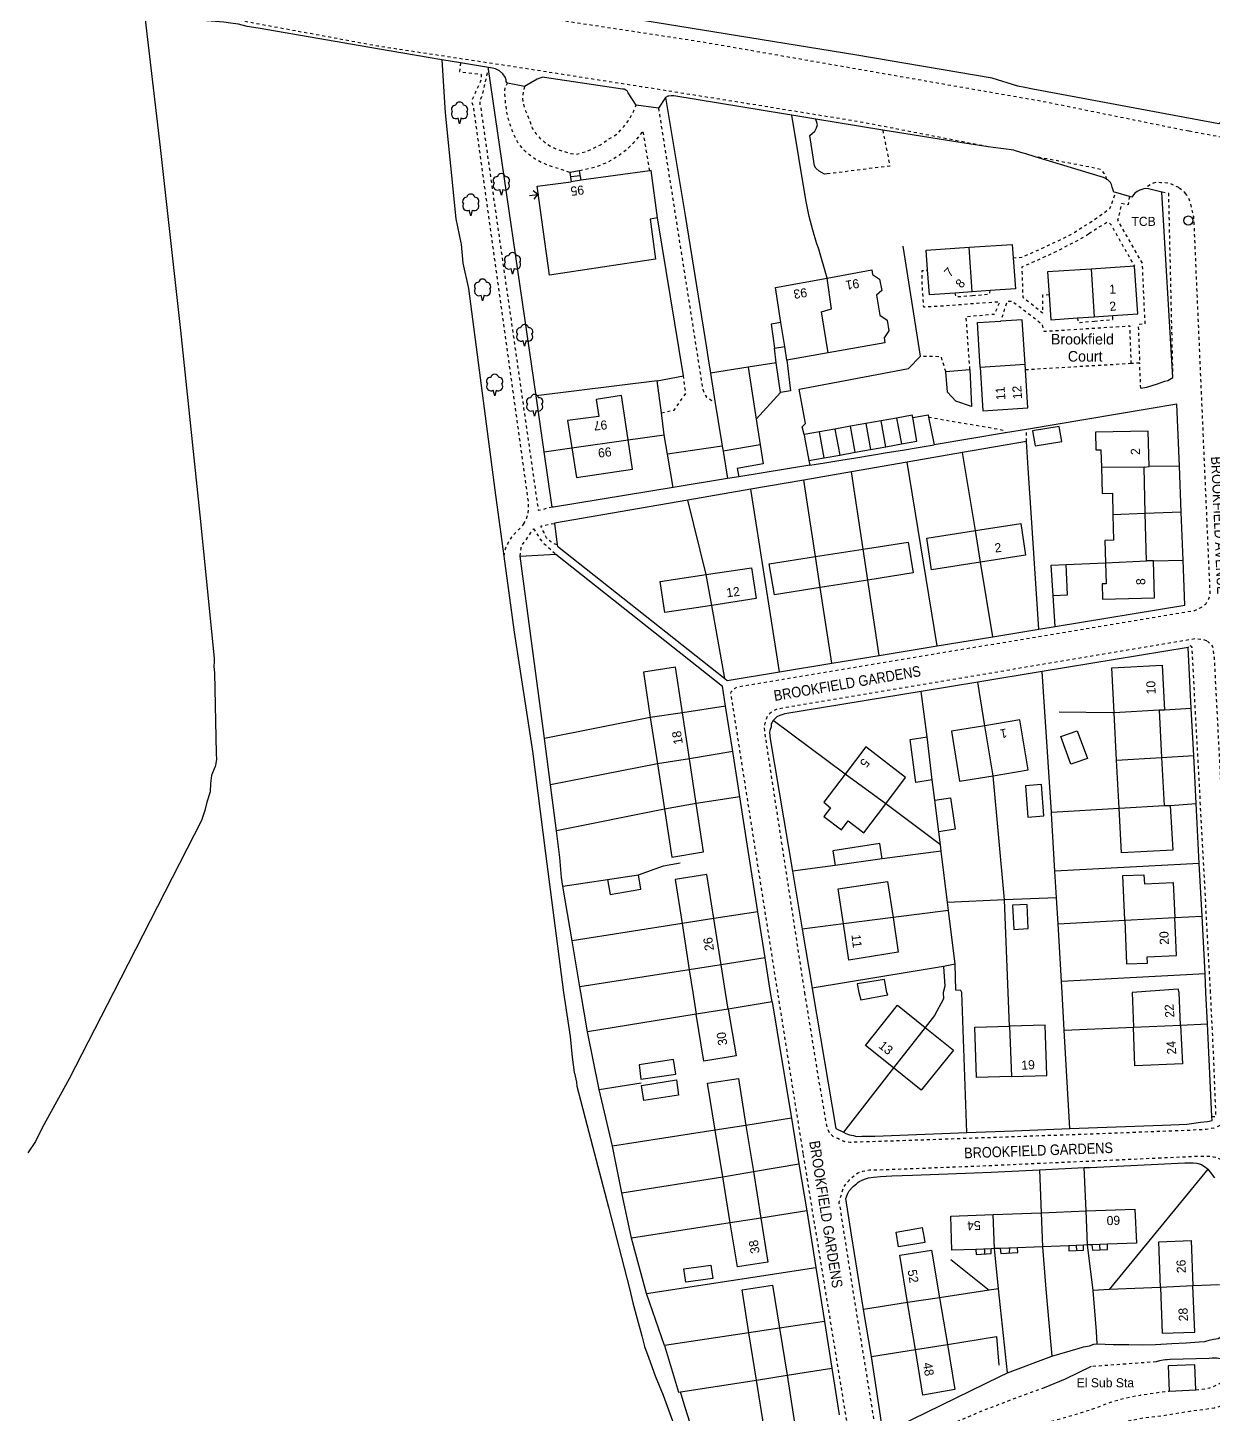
# Model space of a CAD drawing. Extents: x 421500 to 422711, y 436000 to 437000.
# Drawn here: x 421500 to 421695.8, y 436430.3 to 436659.3 of the extents above; entities that cross this region are included whole.
import ezdxf

# ---------------------------------------------------------------- set-up
doc = ezdxf.new("R2010")
doc.units = 0
doc.linetypes.add('716709-ExBase$0$OS-DASHEDLINE', pattern=[1, 0.5, -0.5])
doc.layers.get('0').update_dxf_attribs({"color": 210})
for name, color, linetype in [('716709-ExBase$0$OS-LINE_0001_BLG_OUTLINE', 7, 'Continuous'), ('716709-ExBase$0$OS-LINE_0021_ROAD_OR_TRACK', 8, '716709-ExBase$0$OS-DASHEDLINE'), ('716709-ExBase$0$OS-LINE_0030_BLG_DIVISION', 8, 'Continuous'), ('716709-ExBase$0$OS-LINE_0030_OBSTRUCTING_FEAT', 8, 'Continuous'), ('716709-ExBase$0$OS-LINE_0032_PATH_OR_EDGE', 8, '716709-ExBase$0$OS-DASHEDLINE'), ('716709-ExBase$0$OS-LINE_0052_STEP_OR_UNCLASS', 8, 'Continuous'), ('716709-ExBase$0$OS-PT_0026_BENCH_MARK_LOCN', 8, 'Continuous'), ('716709-ExBase$0$OS-PT_0373_POSN_NONCONIFER_TR', 8, 'Continuous'), ('716709-ExBase$0$OS-PT_GENERAL_OR_UNCLASSIFIED', 8, 'Continuous'), ('716709-ExBase$0$OS-SYMB_0026_BENCH_MARK', 8, 'Continuous'), ('716709-ExBase$0$OS-TEXT_BUILDING_OR_STRUCTURE', 4, 'Continuous'), ('716709-ExBase$0$OS-TEXT_ROAD_NAME', 7, 'Continuous'), ('716709-ExBase$0$OS-TEXT_STRUCTURE', 4, 'Continuous')]:
    doc.layers.add(name, color=color, linetype=linetype)
doc.styles.add('716709-ExBase$0$Romans', font='romans.shx', dxfattribs={"width": 0.9})
doc.styles.add('716709-ExBase$0$Standard', font='romans.shx')

# ---------------------------------------------------------------- blocks, each defined once
blk = doc.blocks.new('716709-ExBase$0$OS-BENCH MARK')
at = {"linetype": 'Continuous'}
blk.add_line((1.42, 0), (0, 0), dxfattribs=at)
at = {"linetype": 'Continuous', "flags": 128}
blk.add_lwpolyline([(0.707, 0.707), (0, 0), (0.707, -0.707)], dxfattribs=at)
blk = doc.blocks.new('716709-ExBase$0$OS-DOT')
at = {"linetype": 'Continuous'}
blk.add_circle((0, 0), 0.05, dxfattribs=at)
blk = doc.blocks.new('716709-ExBase$0$OS-NONCONIFEROUS TREE')
at = {"linetype": 'Continuous'}
for p, q in [((0, -1.6), (-0.2, -0.8)), ((0.2, -0.8), (0, -1.6))]:
    blk.add_line(p, q, dxfattribs=at)
for centre, radius, start, end in [((-0.57, 0.4), 0.55, 88.1339, 218.2222), ((-0.51, -0.29), 0.6, 144.748, 301.112), ((0, 0.84), 0.56, 10.8441, 169.1559), ((0.51, -0.29), 0.6, 238.888, 35.252), ((0.57, 0.4), 0.55, 321.7778, 91.8661)]:
    blk.add_arc(centre, radius, start, end, dxfattribs=at)
blk = doc.blocks.new('716709-ExBase$0$OS-CIRCLE')
at = {"linetype": 'Continuous'}
blk.add_circle((0, 0), 0.375, dxfattribs=at)

msp = doc.modelspace()

# ---------------------------------------------------------------- linework, layer by layer
at = {"layer": '716709-ExBase$0$OS-LINE_0001_BLG_OUTLINE'}
for p, q in [((421602.7, 436635.72), (421591.36, 436634.15)), ((421591.36, 436634.15), (421589.72, 436633.92)), ((421682.72, 436619.97), (421675.6, 436619.49)), ((421655.95, 436615.72), (421653.09, 436615.53)), ((421658.91, 436615.92), (421655.95, 436615.72)), ((421624.99, 436606.67), (421624.36, 436610.66)), ((421673.35, 436611.41), (421676.1, 436611.6)), ((421676.1, 436611.6), (421679.15, 436611.81)), ((421625.35, 436604.42), (421624.99, 436606.67)), ((421632.14, 436605.63), (421625.35, 436604.42)), ((421664.74, 436602.83), (421664.68, 436603.8)), ((421684.35, 436586.75), (421685.15, 436586.85)), ((421684.5, 436579.11), (421684.35, 436586.75)), ((421684.75, 436571.3), (421684.5, 436579.11)), ((421630.06, 436571.98), (421637.94, 436573.2)), ((421685.9, 436571.3), (421684.75, 436571.3)), ((421638.71, 436568.12), (421630.84, 436566.89)), ((421609.26, 436538.56), (421608.09, 436546.21)), ((421679.8, 436538.35), (421679.39, 436546.21)), ((421687.7, 436546.65), (421686.8, 436546.6)), ((421686.8, 436546.6), (421687.22, 436538.8)), ((421602.8, 436545.4), (421603.98, 436537.75)), ((421687.22, 436538.8), (421687.65, 436530.85)), ((421603.98, 436537.75), (421605.13, 436530.27)), ((421610.38, 436531.19), (421609.26, 436538.56)), ((421680.21, 436530.41), (421679.8, 436538.35)), ((421687.65, 436530.85), (421688.65, 436530.9)), ((421608.03, 436511.37), (421609.22, 436503.74)), ((421614.49, 436504.56), (421613.29, 436512.19)), ((421615.2, 436500), (421614.49, 436504.56)), ((421609.22, 436503.74), (421609.8, 436500)), ((421609.8, 436500), (421610.39, 436496.41)), ((421615.66, 436497.26), (421615.2, 436500)), ((421682.35, 436500), (421682.56, 436494.26)), ((421690.35, 436494.61), (421690.1, 436500)), ((421614.77, 436469.54), (421613.51, 436477.25)), ((421618.59, 436478.04), (421619.81, 436470.41)), ((421619.81, 436470.41), (421621.04, 436462.7)), ((421616, 436461.92), (421614.77, 436469.54)), ((421659.4, 436463.31), (421667.33, 436463.61)), ((421667.33, 436463.61), (421674.76, 436463.9)), ((421659.1, 436457.66), (421656.55, 436457.56)), ((421659.65, 436457.68), (421659.1, 436457.66)), ((421660.55, 436457.71), (421659.65, 436457.68)), ((421663.45, 436457.83), (421660.55, 436457.71)), ((421667.55, 436457.99), (421663.45, 436457.83)), ((421671.9, 436458.16), (421667.55, 436457.99)), ((421674.35, 436458.26), (421671.9, 436458.16)), ((421675, 436458.28), (421674.35, 436458.26)), ((421675.7, 436458.31), (421675, 436458.28)), ((421678.3, 436458.41), (421675.7, 436458.31)), ((421650.57, 436449.57), (421651.85, 436441.86)), ((421646.56, 436441.01), (421645.29, 436448.76)), ((421620.32, 436435.97), (421619.08, 436443.79)), ((421624.13, 436444.56), (421625.38, 436436.76)), ((421621.59, 436428.03), (421620.32, 436435.97)), ((421625.38, 436436.76), (421626.63, 436428.91))]:
    msp.add_line(p, q, dxfattribs=at)
at = {"layer": '716709-ExBase$0$OS-LINE_0001_BLG_OUTLINE', "flags": 128}
for points in [[(421604, 436627.95), (421602.95, 436635.75), (421602.7, 436635.72)], [(421604, 436627.95), (421602.75, 436627.7), (421603.65, 436621.1), (421586.15, 436618.5), (421584.1, 436633.15), (421589.72, 436633.92)], [(421655.45, 436623.08), (421662.55, 436623.55), (421662.71, 436621.35)], [(421648.59, 436619.35), (421648.35, 436622.6), (421655.45, 436623.08)], [(421662.71, 436621.35), (421663.1, 436616.2), (421658.91, 436615.92)], [(421631.98, 436618), (421639.35, 436619.35), (421639.5, 436618.6), (421640.65, 436617.8), (421641, 436615.95), (421640.15, 436615.2), (421640.7, 436611.85), (421641.9, 436611.05), (421642.2, 436609.3), (421641.4, 436608.1), (421641.5, 436607.3), (421632.14, 436605.63)], [(421653.09, 436615.53), (421648.9, 436615.25), (421648.59, 436619.35)], [(421675.6, 436619.49), (421668.4, 436619), (421668.66, 436615.21)], [(421679.15, 436611.81), (421683.3, 436612.1), (421682.72, 436619.97)], [(421624.36, 436610.66), (421623.45, 436616.45), (421631.98, 436618)], [(421668.66, 436615.21), (421668.95, 436611.1), (421673.35, 436611.41)], [(421657.25, 436603.3), (421656.8, 436610.65), (421660.7, 436610.89)], [(421664.68, 436603.8), (421664.2, 436611.1), (421660.7, 436610.89)], [(421657.25, 436603.3), (421657.7, 436596.05), (421665.15, 436596.55), (421664.74, 436602.83)], [(421599.14, 436591.25), (421598.05, 436598.6), (421593.85, 436597.95), (421594.3, 436595.15), (421589.15, 436594.45), (421589.85, 436589.93)], [(421685.15, 436586.85), (421685, 436592.7), (421676.3, 436592.55), (421676.35, 436589.6), (421677.2, 436589.6), (421677.28, 436586.7)], [(421589.85, 436589.93), (421590.6, 436585.05), (421599.85, 436586.45), (421599.14, 436591.25)], [(421677.28, 436586.7), (421677.4, 436582.4), (421679.1, 436582.45), (421679.19, 436578.9)], [(421679.19, 436578.9), (421679.3, 436574.7), (421677.85, 436574.65), (421677.95, 436570.95)], [(421657.34, 436571.05), (421649.25, 436569.8), (421648.45, 436575.05), (421656.48, 436576.29)], [(421656.48, 436576.29), (421663.95, 436577.45), (421664.75, 436572.2), (421657.34, 436571.05)], [(421637.94, 436573.2), (421645.4, 436574.35), (421646.2, 436569.3), (421638.71, 436568.12)], [(421630.84, 436566.89), (421623.3, 436565.7), (421622.45, 436570.8), (421630.06, 436571.98)], [(421677.95, 436570.95), (421678.05, 436567.5), (421677.4, 436567.5), (421677.45, 436564.95), (421686.05, 436565.2), (421685.9, 436571.3)], [(421612.94, 436563.93), (421605.2, 436562.75), (421604.4, 436567.85), (421612.02, 436569.01)], [(421612.02, 436569.01), (421619.5, 436570.15), (421620.25, 436565.05), (421612.94, 436563.93)], [(421608.09, 436546.21), (421606.95, 436553.7), (421601.65, 436552.9), (421602.8, 436545.4)], [(421679.39, 436546.21), (421679, 436553.6), (421687.3, 436554.05), (421687.7, 436546.65)], [(421658.04, 436544.05), (421652.55, 436543.15), (421653.85, 436534.9), (421659.4, 436535.8)], [(421659.4, 436535.8), (421665.2, 436536.75), (421663.8, 436545), (421658.04, 436544.05)], [(421641.66, 436531.13), (421644.95, 436535.5), (421638.4, 436540.55), (421634.99, 436536.07)], [(421634.99, 436536.07), (421631.45, 436531.4), (421632.55, 436530.5), (421631.45, 436529.05), (421634.35, 436526.85), (421635.45, 436528.35), (421638.05, 436526.35), (421641.66, 436531.13)], [(421605.13, 436530.27), (421606.35, 436522.35), (421611.6, 436523.2), (421610.38, 436531.19)], [(421688.65, 436530.9), (421689.05, 436523.5), (421680.6, 436523.05), (421680.21, 436530.41)], [(421613.29, 436512.19), (421612.15, 436519.5), (421606.9, 436518.65), (421608.03, 436511.37)], [(421634.68, 436511.33), (421633.8, 436517.1), (421641.95, 436518.35), (421642.87, 436512.37)], [(421681.13, 436511.93), (421680.8, 436519.3), (421684.3, 436519.45), (421684.4, 436517.95), (421689.15, 436518.15), (421689.41, 436512.37)], [(421642.87, 436512.37), (421643.75, 436506.65), (421635.6, 436505.35), (421634.68, 436511.33)], [(421681.13, 436511.93), (421681.45, 436504.7), (421684.9, 436504.85), (421684.85, 436505.9), (421689.7, 436506.1), (421689.41, 436512.37)], [(421690.1, 436500), (421689.95, 436500.55), (421682.35, 436500)], [(421642.95, 436487.53), (421638.35, 436491.25), (421643.6, 436497.9), (421648.17, 436494.22)], [(421615.66, 436497.26), (421616.95, 436489.5), (421611.65, 436488.65), (421610.39, 436496.41)], [(421648.17, 436494.22), (421652.85, 436490.45), (421647.5, 436483.85), (421642.95, 436487.53)], [(421662.45, 436486.13), (421656.65, 436485.95), (421656.4, 436494.25), (421662.12, 436494.42)], [(421662.45, 436486.13), (421668.25, 436486.3), (421668, 436494.6), (421662.12, 436494.42)], [(421690.35, 436494.61), (421690.65, 436488.2), (421682.8, 436487.85), (421682.56, 436494.26)], [(421613.51, 436477.25), (421612.25, 436485), (421617.35, 436485.8), (421618.59, 436478.04)], [(421656.55, 436457.56), (421652.6, 436457.4), (421652.4, 436463.05), (421659.4, 436463.31)], [(421674.76, 436463.9), (421682.8, 436464.2), (421683.05, 436458.6), (421678.3, 436458.41)], [(421621.04, 436462.7), (421622.2, 436455.45), (421617.2, 436454.65), (421616, 436461.92)], [(421687.02, 436451.28), (421686.75, 436458.8), (421692.1, 436459.05), (421692.4, 436451.51)], [(421645.29, 436448.76), (421644, 436456.6), (421649.25, 436457.45), (421650.57, 436449.57)], [(421619.08, 436443.79), (421617.95, 436450.85), (421623, 436451.65), (421624.13, 436444.56)], [(421687.02, 436451.28), (421687.3, 436443.7), (421692.7, 436443.9), (421692.4, 436451.51)], [(421651.85, 436441.86), (421653.1, 436434.4), (421647.8, 436433.5), (421646.56, 436441.01)]]:
    msp.add_lwpolyline(points, dxfattribs=at)
at = {"layer": '716709-ExBase$0$OS-LINE_0021_ROAD_OR_TRACK'}
for p, q in [((421698.17, 436641.05), (421691.7, 436642.25)), ((421628.8, 436468.8), (421628.06, 436473.4))]:
    msp.add_line(p, q, dxfattribs=at)
at = {"layer": '716709-ExBase$0$OS-LINE_0021_ROAD_OR_TRACK', "flags": 128}
for points in [[(421691.7, 436642.25), (421667.6, 436647.15), (421611.2, 436657), (421580, 436661.75), (421554.65, 436666.05), (421533.2, 436669.6), (421508.9, 436673.7), (421500, 436675.4)], [(421658.58, 436639.68), (421637.9, 436643.7), (421618.9, 436646.8), (421601.3, 436649.6), (421579.85, 436652.95), (421557.8, 436656.3), (421533.25, 436660.85), (421518.8, 436663.55), (421500, 436666.4)], [(421678.2, 436634.29), (421677.9, 436635), (421677.75, 436635.25), (421677.5, 436635.6), (421677.25, 436635.9), (421677.15, 436635.95), (421676.5, 436636.1), (421666.35, 436638.05)], [(421690.08, 436632.9), (421689.95, 436633), (421689.2, 436633.35), (421688.45, 436633.65), (421687.35, 436633.75), (421687.1, 436633.75), (421686.5, 436633.8), (421685.9, 436633.7), (421685.8, 436633.65), (421684.75, 436633.05), (421684.55, 436632.8)], [(421691.23, 436631.91), (421691, 436632.2), (421690.3, 436632.75), (421690.08, 436632.9)], [(421694.39, 436564.05), (421694.5, 436564.15), (421694.85, 436564.7), (421695, 436565), (421695.25, 436565.75), (421692.55, 436628.1), (421692.2, 436629.6), (421691.95, 436630.45), (421691.75, 436631.05), (421691.4, 436631.7), (421691.23, 436631.91)], [(421623.85, 436500), (421616.15, 436549.15), (421616.1, 436549.45), (421616.15, 436549.65), (421616.5, 436550.05), (421616.7, 436550.2), (421617.3, 436550.5), (421692.7, 436563.1), (421693.5, 436563.45), (421694.1, 436563.8), (421694.39, 436564.05)], [(421694.67, 436558.09), (421694.65, 436558.1), (421694, 436558.3), (421692.7, 436558.4), (421623.75, 436546.8), (421623.1, 436546.5), (421622.55, 436546.1), (421622.2, 436545.75), (421621.9, 436545.15), (421621.8, 436544.9), (421621.65, 436544.2), (421621.6, 436544), (421621.65, 436542.85), (421621.8, 436542), (421628.25, 436500)], [(421698.8, 436500), (421695.95, 436555.25), (421695.8, 436556.4), (421695.75, 436556.8), (421695.65, 436557.2), (421695.2, 436557.65), (421694.8, 436558), (421694.67, 436558.09)], [(421628.06, 436473.4), (421626.2, 436485), (421624.4, 436496.55), (421623.85, 436500)], [(421628.25, 436500), (421630.4, 436486.65), (421631.75, 436478.75), (421631.95, 436477.8), (421632.05, 436477.5), (421632.35, 436476.85), (421632.45, 436476.7), (421632.9, 436476.3), (421633.15, 436476.1), (421633.48, 436475.96)], [(421697.65, 436478.55), (421697.15, 436478.15), (421696.3, 436477.75), (421695.85, 436477.6), (421694.6, 436477.35), (421693.05, 436477.3), (421691.7, 436477.2), (421673, 436476.5), (421643, 436475.45), (421636.35, 436475.25), (421635.8, 436475.2), (421634.85, 436475.35), (421634.75, 436475.4), (421633.75, 436475.85), (421633.48, 436475.96)], [(421698.63, 436471.08), (421698.5, 436471.2), (421697.65, 436471.9), (421697.55, 436472), (421697.05, 436472.35), (421696.45, 436472.65), (421695.8, 436472.8), (421695, 436472.9), (421693.4, 436472.9), (421692.1, 436472.85), (421656.25, 436471.25), (421640.55, 436470.65), (421638.95, 436470.65), (421638.5, 436470.55), (421637.85, 436470.4), (421637.3, 436470.25), (421637.05, 436470.15), (421636.35, 436469.6), (421635.6, 436469), (421635.55, 436468.9), (421635.05, 436468.35)], [(421636.1, 436423.35), (421635.25, 436429.15), (421629.3, 436465.7), (421628.8, 436468.8)], [(421635.05, 436468.35), (421634.7, 436467.9), (421634.3, 436466.55), (421634.1, 436465.9), (421633.95, 436465.35), (421633.95, 436465.2), (421634.25, 436463.95), (421634.35, 436462.85), (421636.65, 436448.15), (421640.15, 436426.6)], [(421692.85, 436434.35), (421693.85, 436434.45), (421694.65, 436434.6), (421695.2, 436434.7), (421696, 436435), (421696.8, 436435.4), (421698.1, 436436.2), (421699.1, 436436.9), (421700.2, 436437.75), (421700.75, 436438.25), (421701.05, 436438.55), (421701.55, 436439.42)], [(421665.22, 436418.98), (421665.15, 436420.8), (421665.15, 436422.6), (421665.1, 436423.6), (421665.15, 436423.9), (421665.35, 436425.15), (421665.5, 436425.75), (421665.9, 436426.7), (421666.15, 436427.25), (421666.3, 436427.55), (421666.7, 436428), (421666.85, 436428.15), (421667.65, 436428.55), (421668.35, 436428.95), (421669.15, 436429.2), (421673.7, 436430.5), (421676.8, 436431.55), (421678.1, 436432.05), (421678.8, 436432.3), (421680.05, 436432.7), (421682.05, 436433.2), (421683.75, 436433.5), (421686.55, 436433.9), (421687.75, 436434.1), (421688.45, 436434.15)], [(421703.9, 436435.35), (421703.15, 436434.55), (421702.65, 436434.1), (421701.3, 436433.25), (421700.85, 436433), (421699.25, 436432.3), (421697.7, 436431.85), (421695.9, 436431.35), (421694.05, 436431.05), (421691.9, 436430.8), (421687.2, 436430), (421684.3, 436429.7), (421681.3, 436429.1), (421679.55, 436428.7), (421679.3, 436428.65), (421677.7, 436428.45), (421676.05, 436428.15), (421674.5, 436427.8), (421672.8, 436427.5), (421671.4, 436427.2), (421670.35, 436427), (421669.75, 436426.85), (421669.15, 436426.55), (421669.05, 436426.45), (421668.7, 436426.15), (421668.35, 436425.75), (421668.3, 436425.65), (421668.15, 436425.05), (421667.95, 436424.35), (421667.85, 436423.5), (421667.85, 436422.5), (421668.05, 436419.25)]]:
    msp.add_lwpolyline(points, dxfattribs=at)
at = {"layer": '716709-ExBase$0$OS-LINE_0030_BLG_DIVISION'}
for p, q in [((421655.95, 436615.72), (421655.45, 436623.08)), ((421675.6, 436619.49), (421676.1, 436611.6)), ((421657.25, 436603.3), (421664.68, 436603.8)), ((421589.85, 436589.93), (421599.14, 436591.25)), ((421684.35, 436586.75), (421677.28, 436586.7)), ((421684.5, 436579.11), (421679.19, 436578.9)), ((421657.34, 436571.05), (421656.48, 436576.29)), ((421638.71, 436568.12), (421637.94, 436573.2)), ((421630.84, 436566.89), (421630.06, 436571.98)), ((421677.95, 436570.95), (421684.75, 436571.3)), ((421612.94, 436563.93), (421612.02, 436569.01)), ((421608.09, 436546.21), (421602.8, 436545.4)), ((421686.8, 436546.6), (421679.39, 436546.21)), ((421659.4, 436535.8), (421658.04, 436544.05)), ((421679.8, 436538.35), (421687.22, 436538.8)), ((421609.26, 436538.56), (421603.98, 436537.75)), ((421641.66, 436531.13), (421634.99, 436536.07)), ((421610.38, 436531.19), (421605.13, 436530.27)), ((421680.21, 436530.41), (421687.65, 436530.85)), ((421613.29, 436512.19), (421608.03, 436511.37)), ((421642.87, 436512.37), (421634.68, 436511.33)), ((421681.13, 436511.93), (421689.41, 436512.37)), ((421614.49, 436504.56), (421609.22, 436503.74)), ((421648.17, 436494.22), (421642.95, 436487.53)), ((421662.12, 436494.42), (421662.45, 436486.13)), ((421682.56, 436494.26), (421690.35, 436494.61)), ((421618.59, 436478.04), (421613.51, 436477.25)), ((421614.77, 436469.54), (421619.81, 436470.41)), ((421659.65, 436457.68), (421659.4, 436463.31)), ((421667.33, 436463.61), (421667.55, 436457.99)), ((421675, 436458.28), (421674.76, 436463.9)), ((421621.04, 436462.7), (421616, 436461.92)), ((421650.57, 436449.57), (421645.29, 436448.76)), ((421692.4, 436451.51), (421687.02, 436451.28)), ((421624.13, 436444.56), (421619.08, 436443.79)), ((421646.56, 436441.01), (421651.85, 436441.86)), ((421620.32, 436435.97), (421625.38, 436436.76))]:
    msp.add_line(p, q, dxfattribs=at)
at = {"layer": '716709-ExBase$0$OS-LINE_0030_BLG_DIVISION', "flags": 128}
msp.add_lwpolyline([(421632.14, 436605.63), (421631.05, 436612.4), (421632.7, 436612.9), (421631.98, 436618)], dxfattribs=at)
at = {"layer": '716709-ExBase$0$OS-LINE_0030_OBSTRUCTING_FEAT'}
for p, q in [((421571.47, 436653.54), (421568.37, 436654.06)), ((421576.06, 436652.77), (421571.47, 436653.54)), ((421576.08, 436652.5), (421576.06, 436652.77)), ((421583.93, 436598.54), (421576.08, 436652.5)), ((421582.05, 436649.65), (421579.2, 436650.2)), ((421604.15, 436646.05), (421600.46, 436646.53)), ((421605.3, 436647.8), (421604.15, 436646.05)), ((421630.14, 436644.23), (421626.17, 436644.88)), ((421641.17, 436642.44), (421630.14, 436644.23)), ((421641.53, 436642.38), (421641.17, 436642.44)), ((421658.58, 436639.68), (421654.28, 436640.36)), ((421591.1, 436635.7), (421589.5, 436635.45)), ((421589.5, 436635.45), (421589.72, 436633.92)), ((421591.36, 436634.15), (421591.1, 436635.7)), ((421681.9, 436631.46), (421679.65, 436632.11)), ((421689.1, 436601.55), (421687.25, 436632.2)), ((421608.25, 436601.85), (421604, 436627.95)), ((421647.42, 436605.07), (421644.55, 436623.25)), ((421623.3, 436606.4), (421624.99, 436606.67)), ((421623.59, 436604.02), (421623.3, 436606.4)), ((421618.95, 436603.28), (421612.73, 436602.29)), ((421623.59, 436604.02), (421618.95, 436603.28)), ((421618.95, 436603.28), (421620.29, 436594.71)), ((421624.3, 436599.1), (421623.59, 436604.02)), ((421651.6, 436602.55), (421655.57, 436602.9)), ((421603.95, 436601.05), (421583.93, 436598.54)), ((421603.95, 436601.05), (421608.25, 436601.85)), ((421604.63, 436595.75), (421603.95, 436601.05)), ((421612.73, 436602.29), (421613.47, 436597.66)), ((421585.27, 436589.27), (421583.93, 436598.54)), ((421624.3, 436599.1), (421620.29, 436594.71)), ((421689.75, 436597.15), (421664.9, 436592.99)), ((421690.15, 436586.95), (421689.75, 436597.15)), ((421605.1, 436592.1), (421604.63, 436595.75)), ((421620.29, 436594.71), (421620.95, 436590.46)), ((421638.4, 436593.98), (421635.85, 436593.52)), ((421640.9, 436594.43), (421638.4, 436593.98)), ((421638.4, 436593.98), (421639.15, 436589.68)), ((421643.44, 436594.88), (421640.9, 436594.43)), ((421641.7, 436590.14), (421640.9, 436594.43)), ((421643.44, 436594.88), (421644.26, 436590.59)), ((421648.72, 436595.03), (421649.66, 436590.44)), ((421599.14, 436591.25), (421605.1, 436592.1)), ((421605.64, 436588.92), (421605.1, 436592.1)), ((421630.75, 436592.61), (421628.2, 436592.15)), ((421633.29, 436593.06), (421630.75, 436592.61)), ((421631.5, 436588.31), (421630.75, 436592.61)), ((421635.85, 436593.52), (421633.29, 436593.06)), ((421633.29, 436593.06), (421634.1, 436588.77)), ((421636.6, 436589.22), (421635.85, 436593.52)), ((421661.47, 436592.42), (421649.66, 436590.44)), ((421664.9, 436592.99), (421661.47, 436592.42)), ((421585.27, 436589.27), (421589.85, 436589.93)), ((421586.6, 436580.15), (421585.27, 436589.27)), ((421614.67, 436590.25), (421605.64, 436588.92)), ((421614.67, 436590.25), (421614.81, 436589.41)), ((421620.95, 436590.46), (421614.81, 436589.41)), ((421614.81, 436589.41), (421615.56, 436584.87)), ((421634.1, 436588.77), (421636.6, 436589.22)), ((421636.6, 436589.22), (421639.15, 436589.68)), ((421639.15, 436589.68), (421641.7, 436590.14)), ((421641.7, 436590.14), (421644.26, 436590.59)), ((421654.35, 436589.17), (421645.23, 436587.59)), ((421664.9, 436591), (421654.35, 436589.17)), ((421656.48, 436576.29), (421654.35, 436589.17)), ((421665.19, 436586.61), (421664.9, 436591)), ((421606.59, 436583.41), (421605.64, 436588.92)), ((421629.14, 436587.08), (421617.41, 436585.17)), ((421628.95, 436587.85), (421631.5, 436588.31)), ((421628.95, 436587.85), (421629.14, 436587.08)), ((421631.5, 436588.31), (421634.1, 436588.77)), ((421645.23, 436587.59), (421635.99, 436585.99)), ((421650.15, 436557.24), (421645.23, 436587.59)), ((421690.15, 436586.95), (421685.15, 436586.85)), ((421690.45, 436579.34), (421690.15, 436586.95)), ((421615.56, 436584.87), (421606.59, 436583.41)), ((421617.41, 436585.17), (421615.56, 436584.87)), ((421628.14, 436584.63), (421619.39, 436583.11)), ((421635.99, 436585.99), (421628.14, 436584.63)), ((421630.06, 436571.98), (421628.14, 436584.63)), ((421637.94, 436573.2), (421635.99, 436585.99)), ((421665.74, 436578.37), (421665.19, 436586.61)), ((421619.39, 436583.11), (421609.01, 436581.31)), ((421624.15, 436552.97), (421619.39, 436583.11)), ((421609.01, 436581.31), (421587, 436577.5)), ((421612.02, 436569.01), (421609.01, 436581.31)), ((421666.95, 436559.99), (421665.74, 436578.37)), ((421690.45, 436579.34), (421684.5, 436579.11)), ((421690.76, 436571.4), (421690.45, 436579.34)), ((421587, 436577.5), (421587.42, 436573.96)), ((421581.3, 436572.05), (421587.21, 436572.39)), ((421587.21, 436572.39), (421614.7, 436550.6)), ((421659.37, 436558.75), (421657.34, 436571.05)), ((421671.45, 436570.7), (421677.95, 436570.95)), ((421685.9, 436571.3), (421690.76, 436571.4)), ((421632.75, 436554.38), (421630.84, 436566.89)), ((421640.6, 436555.67), (421638.71, 436568.12)), ((421615.1, 436551.87), (421612.94, 436563.93)), ((421669.67, 436560.44), (421669.33, 436565.56)), ((421659.37, 436558.75), (421666.95, 436559.99)), ((421666.95, 436559.99), (421669.67, 436560.44)), ((421640.6, 436555.67), (421650.15, 436557.24)), ((421650.15, 436557.24), (421659.37, 436558.75)), ((421691.6, 436557), (421667.5, 436553.02)), ((421692.12, 436546.9), (421691.6, 436557)), ((421632.75, 436554.38), (421640.6, 436555.67)), ((421615.51, 436551.55), (421624.15, 436552.97)), ((421624.15, 436552.97), (421632.75, 436554.38)), ((421667.5, 436553.02), (421656.86, 436551.26)), ((421667.94, 436546.33), (421667.5, 436553.02)), ((421615.22, 436547.29), (421614.7, 436550.6)), ((421615.1, 436551.87), (421615.51, 436551.55)), ((421656.86, 436551.26), (421647.53, 436549.72)), ((421658.04, 436544.05), (421656.86, 436551.26)), ((421648.5, 436542.2), (421647.53, 436549.72)), ((421615.22, 436547.29), (421608.09, 436546.21)), ((421616.4, 436539.77), (421615.22, 436547.29)), ((421669.04, 436529.75), (421667.94, 436546.33)), ((421692.12, 436546.9), (421687.7, 436546.65)), ((421692.52, 436539.15), (421692.12, 436546.9)), ((421602.8, 436545.4), (421585.3, 436541.97)), ((421634.99, 436536.07), (421623.1, 436544.9)), ((421586.3, 436534.3), (421585.3, 436541.97)), ((421649.35, 436535.1), (421648.5, 436542.2)), ((421616.4, 436539.77), (421609.26, 436538.56)), ((421617.57, 436532.31), (421616.4, 436539.77)), ((421687.22, 436538.8), (421692.52, 436539.15)), ((421692.94, 436531.2), (421692.52, 436539.15)), ((421603.98, 436537.75), (421586.3, 436534.3)), ((421587.28, 436526.71), (421586.3, 436534.3)), ((421649.77, 436531.75), (421649.35, 436535.1)), ((421661.3, 436515.29), (421659.4, 436535.8)), ((421617.57, 436532.31), (421610.38, 436531.19)), ((421618.97, 436523.44), (421617.57, 436532.31)), ((421650.42, 436526.5), (421649.77, 436531.75)), ((421605.13, 436530.27), (421587.28, 436526.71)), ((421650.69, 436524.36), (421641.66, 436531.13)), ((421669.04, 436529.75), (421680.21, 436530.41)), ((421688.65, 436530.9), (421692.94, 436531.2)), ((421693.45, 436521.31), (421692.94, 436531.2)), ((421650.69, 436524.36), (421650.42, 436526.5)), ((421620.56, 436513.32), (421618.97, 436523.44)), ((421650.82, 436523.36), (421641.1, 436522.04)), ((421650.82, 436523.36), (421650.69, 436524.36)), ((421651.87, 436514.88), (421650.82, 436523.36)), ((421633.34, 436520.98), (421626.28, 436520.02)), ((421641.1, 436522.04), (421633.34, 436520.98)), ((421693.45, 436521.31), (421669.61, 436520.04)), ((421693.9, 436512.61), (421693.45, 436521.31)), ((421588.37, 436517.53), (421595.72, 436518.66)), ((421595.72, 436518.66), (421600.85, 436519.45)), ((421626.28, 436520.02), (421627.89, 436510.47)), ((421669.87, 436515.65), (421669.61, 436520.04)), ((421589.87, 436508.53), (421588.37, 436517.53)), ((421652.04, 436513.54), (421642.87, 436512.37)), ((421661.3, 436515.29), (421651.87, 436514.88)), ((421652.04, 436513.54), (421651.87, 436514.88)), ((421653.15, 436504.65), (421652.04, 436513.54)), ((421669.87, 436515.65), (421661.3, 436515.29)), ((421661.9, 436500), (421661.3, 436515.29)), ((421670.13, 436511.35), (421669.87, 436515.65)), ((421608.03, 436511.37), (421589.87, 436508.53)), ((421620.56, 436513.32), (421613.29, 436512.19)), ((421621.75, 436505.7), (421620.56, 436513.32)), ((421634.68, 436511.33), (421627.89, 436510.47)), ((421670.13, 436511.35), (421681.13, 436511.93)), ((421670.69, 436501.8), (421670.13, 436511.35)), ((421689.41, 436512.37), (421693.9, 436512.61)), ((421694.39, 436503.05), (421693.9, 436512.61)), ((421627.89, 436510.47), (421629.53, 436500.71)), ((421591.15, 436500.91), (421589.87, 436508.53)), ((421621.75, 436505.7), (421614.49, 436504.56)), ((421622.65, 436500), (421621.75, 436505.7)), ((421651.2, 436504.28), (421629.53, 436500.71)), ((421653.15, 436504.65), (421651.2, 436504.28)), ((421609.22, 436503.74), (421591.15, 436500.91)), ((421694.39, 436503.05), (421670.69, 436501.8)), ((421694.55, 436500), (421694.39, 436503.05)), ((421591.3, 436500), (421591.15, 436500.91)), ((421592.45, 436493.5), (421591.3, 436500)), ((421622.91, 436498.43), (421622.65, 436500)), ((421629.53, 436500.71), (421629.65, 436500)), ((421655.05, 436476.85), (421654.25, 436500)), ((421662.12, 436494.42), (421661.9, 436500)), ((421670.8, 436500), (421670.69, 436501.8)), ((421671.15, 436493.75), (421670.8, 436500)), ((421694.8, 436494.81), (421694.55, 436500)), ((421622.91, 436498.43), (421615.66, 436497.26)), ((421622.91, 436498.43), (421624.52, 436488.73)), ((421610.39, 436496.41), (421592.45, 436493.5)), ((421615.66, 436497.26), (421610.39, 436496.41)), ((421594.35, 436483.95), (421592.45, 436493.5)), ((421671.15, 436493.75), (421682.56, 436494.26)), ((421672.05, 436477.5), (421671.15, 436493.75)), ((421690.35, 436494.61), (421694.8, 436494.81)), ((421695.52, 436479.49), (421694.8, 436494.81)), ((421624.52, 436488.73), (421626.1, 436479.21)), ((421642.95, 436487.53), (421634.68, 436476.9)), ((421594.35, 436483.95), (421601.3, 436485.05)), ((421596.55, 436474.6), (421594.35, 436483.95)), ((421626.1, 436479.21), (421618.59, 436478.04)), ((421626.1, 436479.21), (421627.34, 436471.71)), ((421613.51, 436477.25), (421596.55, 436474.6)), ((421655.05, 436476.85), (421662.81, 436477.15)), ((421662.81, 436477.15), (421672.05, 436477.5)), ((421598.08, 436466.92), (421596.55, 436474.6)), ((421619.81, 436470.41), (421627.34, 436471.71)), ((421627.34, 436471.71), (421628.63, 436463.92)), ((421659.09, 436470.33), (421667.05, 436470.71)), ((421667.05, 436470.71), (421674.45, 436471.06)), ((421667.05, 436470.71), (421667.33, 436463.61)), ((421674.76, 436463.9), (421674.45, 436471.06)), ((421694.84, 436470.79), (421678.56, 436450.91)), ((421598.08, 436466.92), (421614.77, 436469.54)), ((421599.68, 436459.43), (421598.08, 436466.92)), ((421628.63, 436463.92), (421621.04, 436462.7)), ((421628.63, 436463.92), (421630.12, 436454.58)), ((421616, 436461.92), (421599.68, 436459.43)), ((421647.7, 436461.15), (421648.02, 436459.42)), ((421602.15, 436450.25), (421599.68, 436459.43)), ((421660.3, 436451.05), (421659.65, 436457.68)), ((421675.9, 436450.75), (421675, 436458.28)), ((421602.15, 436450.25), (421630.12, 436454.58)), ((421630.12, 436454.58), (421631.54, 436445.67)), ((421652.4, 436455.9), (421658.74, 436450.81)), ((421696.76, 436451.7), (421692.4, 436451.51)), ((421605.13, 436441.69), (421602.15, 436450.25)), ((421658.74, 436450.81), (421650.57, 436449.57)), ((421660.3, 436451.05), (421658.74, 436450.81)), ((421661.75, 436437.15), (421660.3, 436451.05)), ((421678.56, 436450.91), (421675.9, 436450.75)), ((421687.02, 436451.28), (421678.56, 436450.91)), ((421645.29, 436448.76), (421638.02, 436447.65)), ((421639.3, 436439.85), (421638.02, 436447.65)), ((421631.54, 436445.67), (421624.13, 436444.56)), ((421631.54, 436445.67), (421632.77, 436437.91)), ((421619.08, 436443.79), (421605.13, 436441.69)), ((421639.3, 436439.85), (421646.56, 436441.01)), ((421625.38, 436436.76), (421632.77, 436437.91)), ((421632.77, 436437.91), (421634, 436430.2)), ((421641.25, 436427.15), (421639.3, 436439.85)), ((421661.75, 436437.15), (421669.1, 436439.9)), ((421607.79, 436434.02), (421620.32, 436435.97)), ((421641.25, 436427.15), (421660.51, 436436.55)), ((421660.51, 436436.55), (421661.75, 436437.15)), ((421688.45, 436434.15), (421692.85, 436434.35))]:
    msp.add_line(p, q, dxfattribs=at)
at = {"layer": '716709-ExBase$0$OS-LINE_0030_OBSTRUCTING_FEAT', "flags": 128}
for points in [[(421697.95, 436644.75), (421696.65, 436643.45), (421667.45, 436648.95), (421665.95, 436649.2), (421664.65, 436649.5), (421663.5, 436649.7), (421659.25, 436651), (421636.55, 436654.85), (421586.25, 436663), (421575.08, 436664.79)], [(421519.19, 436662.57), (421521.85, 436639.55), (421525.25, 436609.35), (421528.55, 436577.8), (421530.8, 436555.15), (421530.8, 436554.6), (421530.75, 436553.85), (421530.85, 436552.8), (421531.1, 436539.45), (421531.15, 436538.5), (421531, 436537.55), (421530.95, 436537.3), (421530.5, 436536.25), (421530.35, 436535.85), (421530.2, 436534.5), (421530.1, 436533.15), (421529.55, 436531.45), (421529.25, 436530.05), (421528.7, 436528.4), (421514.15, 436500)], [(421568.37, 436654.06), (421557.75, 436655.85), (421538.05, 436659.3), (421536.25, 436659.55), (421534.8, 436659.95), (421533.5, 436660.1), (421532.4, 436660.25), (421530.3, 436660.45), (421528.75, 436660.55), (421527.35, 436661), (421525.15, 436661.7), (421524.6, 436661.7), (421523.85, 436661.85), (421523.25, 436662.05), (421519.19, 436662.57)], [(421568.37, 436654.06), (421568.95, 436645.3), (421570.7, 436627.8), (421571.5, 436623.8), (421571.55, 436623.6), (421571.85, 436620.45), (421572.8, 436616.3), (421577.15, 436582.95), (421578.61, 436572.05)], [(421579.2, 436650.2), (421579.1, 436650.3), (421579, 436650.45), (421579, 436650.75), (421578.85, 436651.2), (421578.45, 436651.75), (421577.9, 436652.25), (421577.25, 436652.55), (421576.75, 436652.65), (421576.06, 436652.77)], [(421600.46, 436646.53), (421599.15, 436648.6), (421598.95, 436648.9), (421598.75, 436649.05), (421598.5, 436649.2), (421598.2, 436649.2), (421585.35, 436651.15), (421585.05, 436651.2), (421584.55, 436651), (421584.1, 436650.85), (421582.05, 436649.65)], [(421626.17, 436644.88), (421625.1, 436645.05), (421606.7, 436648.1), (421606.25, 436648.1), (421605.85, 436648.05), (421605.7, 436648.05), (421605.3, 436647.8)], [(421605.3, 436647.8), (421608.55, 436628.35), (421612.05, 436606.5), (421612.35, 436604.65), (421612.73, 436602.29)], [(421631.98, 436618), (421630.6, 436622.75), (421630.25, 436623.8), (421629.65, 436625.9), (421629.05, 436628.15), (421628.5, 436630.9), (421626.17, 436644.88)], [(421632, 436635.2), (421631.55, 436635.15), (421630.7, 436635.65), (421630.15, 436636.15), (421629.9, 436636.55), (421629.6, 436638.7), (421629.15, 436641.55), (421629.95, 436642.25), (421630.25, 436642.8), (421630.4, 436643.3), (421630.14, 436644.23)], [(421654.28, 436640.36), (421643.6, 436642.05), (421641.53, 436642.38)], [(421666.35, 436638.05), (421664.8, 436638.5), (421664.35, 436638.63), (421663.1, 436639), (421662.8, 436639.1), (421659.4, 436639.55), (421658.58, 436639.68)], [(421678.2, 436634.29), (421677.95, 436634.45), (421677.65, 436634.6), (421666.35, 436638.05)], [(421679.65, 436632.11), (421679.35, 436632.2), (421679.05, 436633), (421678.95, 436633.45), (421678.8, 436633.8), (421678.35, 436634.2), (421678.2, 436634.29)], [(421684.55, 436632.8), (421684.3, 436632.75), (421683.65, 436632.5), (421683.2, 436632.3), (421682.75, 436631.95), (421682.3, 436631.35), (421681.9, 436631.46)], [(421687.25, 436632.2), (421685.05, 436632.75), (421684.55, 436632.8)], [(421624.36, 436610.66), (421622.75, 436610.4), (421623.3, 436606.4)], [(421632.93, 436600.69), (421645.45, 436603.05), (421647.42, 436605.07)], [(421625.35, 436604.42), (421625.95, 436599.35), (421624.3, 436599.1)], [(421655.57, 436602.9), (421655.85, 436596.8), (421653.25, 436597.65), (421651.85, 436599.15), (421651.6, 436602.55)], [(421628.2, 436592.15), (421627.85, 436593.45), (421628.4, 436594), (421627.4, 436599.65), (421632.93, 436600.69)], [(421683.78, 436599.81), (421684.8, 436600), (421686.55, 436600.55), (421687.75, 436600.95), (421688.25, 436601.1), (421689.1, 436601.55)], [(421613.47, 436597.66), (421614.55, 436590.95), (421614.67, 436590.25)], [(421646.12, 436594.95), (421646.05, 436595.35), (421643.44, 436594.88)], [(421644.26, 436590.59), (421646.8, 436591.05), (421646.12, 436594.95)], [(421646.12, 436594.95), (421648.65, 436595.4), (421648.72, 436595.03)], [(421628.2, 436592.15), (421628.28, 436591.71), (421628.95, 436587.85)], [(421670.75, 436591), (421670.3, 436593.5), (421665.9, 436592.75), (421666.35, 436590.3), (421670.75, 436591)], [(421620.95, 436590.46), (421621.45, 436587.3), (421617.15, 436586.55), (421617.41, 436585.17)], [(421629.14, 436587.08), (421631.64, 436587.49), (421634.26, 436587.92), (421636.76, 436588.33), (421639.31, 436588.75), (421641.88, 436589.17), (421644.45, 436589.58), (421647.03, 436590), (421649.66, 436590.44)], [(421606.59, 436583.41), (421586.8, 436580.18), (421586.6, 436580.15)], [(421587.42, 436573.96), (421587.45, 436573.7), (421615.1, 436551.87)], [(421578.61, 436572.05), (421580.3, 436559.5), (421583.35, 436539.85), (421585.5, 436522.95), (421588.45, 436500)], [(421585.3, 436541.97), (421583.25, 436557.65), (421581.3, 436572.05)], [(421669.33, 436565.56), (421669, 436570.6), (421671.45, 436570.7)], [(421669.33, 436565.56), (421671.7, 436565.65), (421671.45, 436570.7)], [(421669.67, 436560.44), (421691.05, 436563.95), (421690.76, 436571.4)], [(421647.53, 436549.72), (421625, 436546), (421624.2, 436545.75), (421623.7, 436545.5), (421623.45, 436545.3), (421623.1, 436544.9)], [(421679.39, 436546.21), (421679.15, 436546.2), (421670.3, 436546.3)], [(421623.1, 436544.9), (421622.85, 436544.55), (421622.75, 436544.35), (421622.75, 436543.85), (421622.55, 436543.25), (421622.5, 436542.95), (421622.6, 436541.9), (421626.28, 436520.02)], [(421672.92, 436537.93), (421672.25, 436537.7), (421670.6, 436542.25), (421673.3, 436543.2), (421675, 436538.65), (421672.92, 436537.93)], [(421649.35, 436535.1), (421646.65, 436534.7), (421645.7, 436541.8), (421648.5, 436542.2)], [(421664.75, 436534.15), (421665.15, 436528.95), (421667.8, 436529.15), (421667.4, 436534.35), (421664.75, 436534.15)], [(421649.77, 436531.75), (421652.35, 436532.15), (421653.15, 436526.95), (421650.42, 436526.5)], [(421669.61, 436520.04), (421669.05, 436529.55), (421669.04, 436529.75)], [(421588.37, 436517.53), (421588.25, 436518.25), (421588.15, 436519), (421588, 436520.3), (421587.85, 436522.3), (421587.28, 436526.71)], [(421641.1, 436522.04), (421640.7, 436524.6), (421632.95, 436523.4), (421633.34, 436520.98)], [(421600.85, 436519.45), (421605, 436520.9), (421607.75, 436521.4)], [(421595.72, 436518.66), (421596.15, 436516.15), (421601.25, 436517.05), (421600.85, 436519.45)], [(421662.8, 436510.4), (421665.2, 436510.55), (421665, 436514.5), (421662.6, 436514.4), (421662.8, 436510.4)], [(421651.2, 436504.28), (421651.45, 436501.05), (421651.15, 436500)], [(421654.25, 436500), (421654.05, 436500.3), (421653.25, 436500.35), (421653.15, 436504.65)], [(421641.85, 436500), (421641.45, 436502.15), (421636.95, 436501.4), (421637.25, 436500)], [(421514.15, 436500), (421506.85, 436485.75), (421502.4, 436477.65), (421501.3, 436475.4), (421500, 436473.5)], [(421588.45, 436500), (421589.55, 436492.7), (421589.9, 436489.3), (421590.25, 436486.8), (421590.3, 436486.65), (421590.6, 436485.15), (421590.65, 436484.5), (421591.25, 436482.2), (421592.05, 436479.25), (421595.9, 436464.55), (421599.35, 436451.1), (421599.9, 436448.7), (421600.65, 436446.1), (421601.4, 436443.3), (421601.85, 436441.5), (421602.55, 436439.6), (421603.6, 436436.65), (421604.9, 436433.45), (421607.1, 436427.4)], [(421629.65, 436500), (421633.45, 436477.5), (421634.68, 436476.9)], [(421637.25, 436500), (421637.55, 436498.75), (421642, 436499.6), (421641.85, 436500)], [(421651.15, 436500), (421651.2, 436498.95), (421649.7, 436496.2), (421648.17, 436494.22)], [(421606.6, 436488.9), (421600.95, 436488.05), (421601.25, 436485.65), (421607, 436486.5), (421606.6, 436488.9)], [(421607.45, 436483.05), (421601.75, 436482.15), (421601.35, 436484.6), (421607.1, 436485.55), (421607.45, 436483.05)], [(421672.05, 436477.5), (421687.35, 436478.1), (421690.1, 436478.2), (421691.4, 436478.25), (421692.55, 436478.4), (421693.65, 436478.55), (421694.8, 436478.7), (421695.55, 436478.85), (421695.52, 436479.49)], [(421634.68, 436476.9), (421635.1, 436476.7), (421635.7, 436476.45), (421636.35, 436476.35), (421636.85, 436476.2), (421637.75, 436476.25), (421639.85, 436476.25), (421655.05, 436476.85)], [(421646.1, 436469.83), (421656.25, 436470.2), (421659.09, 436470.33)], [(421674.45, 436471.06), (421675.4, 436471.1), (421691.05, 436471.85), (421692.45, 436471.85), (421693.05, 436471.8), (421693.65, 436471.65), (421693.8, 436471.6), (421694.5, 436471.1), (421694.7, 436470.95), (421694.84, 436470.79)], [(421694.84, 436470.79), (421695.25, 436470.3), (421695.95, 436469.35)], [(421638.02, 436447.65), (421636, 436459.95), (421635.1, 436465.95), (421635.35, 436466.7), (421635.65, 436467.2), (421636.2, 436467.85), (421636.35, 436468), (421636.82, 436468.41), (421637.05, 436468.6), (421637.3, 436468.75), (421638.15, 436469.15), (421638.8, 436469.4), (421639.65, 436469.5), (421640.8, 436469.6), (421642.65, 436469.7), (421646.1, 436469.83)], [(421648.02, 436459.42), (421648.15, 436458.7), (421643.8, 436457.95), (421643.4, 436460.4), (421646.19, 436460.89), (421647.7, 436461.15)], [(421656.55, 436457.56), (421656.6, 436456.7), (421659.1, 436456.9), (421659.1, 436457.66)], [(421660.55, 436457.71), (421660.65, 436456.85), (421663.5, 436457.05), (421663.45, 436457.83)], [(421667.55, 436457.99), (421668.1, 436451), (421668.9, 436442.35), (421669.1, 436439.9)], [(421671.9, 436458.16), (421671.9, 436457.3), (421674.35, 436457.4), (421674.35, 436458.26)], [(421675.7, 436458.31), (421675.8, 436457.45), (421678.3, 436457.55), (421678.3, 436458.41)], [(421613.1, 436452.75), (421608.65, 436452.15), (421608.35, 436454.35), (421612.8, 436454.95), (421613.1, 436452.75)], [(421676.6, 436441.95), (421676.45, 436444), (421675.9, 436450.75)], [(421651.85, 436441.86), (421659.95, 436443.15), (421660.35, 436438.45)], [(421676.6, 436441.95), (421679.25, 436441.85), (421681.8, 436441.85), (421684, 436441.8), (421686.2, 436441.85), (421688.9, 436442), (421691.3, 436442.1), (421693.4, 436442.3), (421694.35, 436442.35), (421695.1, 436442.55), (421695.8, 436442.7), (421696.55, 436442.85), (421697.15, 436443.2)], [(421605.13, 436441.69), (421607.44, 436433.97), (421607.79, 436434.02)], [(421669.1, 436439.9), (421673.45, 436441.2), (421674.35, 436441.45), (421675.3, 436441.65), (421676.05, 436441.9), (421676.6, 436441.95)], [(421675.6, 436438.2), (421671.3, 436436.1), (421667.85, 436434.68)], [(421696.9, 436439.48), (421696.6, 436439.55), (421696.35, 436439.6), (421695.55, 436439.6), (421695.05, 436439.55), (421688.65, 436439.35), (421688.15, 436439.3), (421687.85, 436439.3), (421687.5, 436439.25), (421686.9, 436439.15), (421686.33, 436438.98)], [(421692.85, 436434.35), (421692.7, 436438.5), (421688.3, 436438.3), (421688.45, 436434.15)], [(421610.3, 436426.05), (421609.4, 436428.85), (421608.55, 436431.45), (421607.79, 436434.02)]]:
    msp.add_lwpolyline(points, dxfattribs=at)
at = {"layer": '716709-ExBase$0$OS-LINE_0032_PATH_OR_EDGE'}
for p, q in [((421682.21, 436603.87), (421664.74, 436602.83)), ((421683.6, 436603.95), (421682.21, 436603.87)), ((421683.78, 436599.81), (421683.6, 436603.95)), ((421664.9, 436591), (421664.9, 436592.99)), ((421686.33, 436438.98), (421675.6, 436438.2))]:
    msp.add_line(p, q, dxfattribs=at)
at = {"layer": '716709-ExBase$0$OS-LINE_0032_PATH_OR_EDGE', "flags": 128}
for points in [[(421571.47, 436653.54), (421571.3, 436652.1), (421574.85, 436651.65), (421574.85, 436650.7), (421573.55, 436647.85), (421573.35, 436647.5), (421573.35, 436647), (421573.55, 436646.35), (421582.65, 436580.85), (421582.65, 436579.95), (421582.6, 436579.3), (421582.6, 436579.1), (421582.3, 436578.25), (421581.9, 436577.5)], [(421586.6, 436580.15), (421584.35, 436579.6), (421574.85, 436646.1), (421574.7, 436646.7), (421574.7, 436647.5), (421575, 436647.95), (421576.08, 436652.5)], [(421589.5, 436635.45), (421587.35, 436636.15), (421586.15, 436636.55), (421584.9, 436637.05), (421583.8, 436637.65), (421582.85, 436638.35), (421582, 436639.05), (421581.25, 436639.95), (421581.05, 436640.2), (421580.2, 436641.85), (421579.85, 436642.75), (421579.4, 436644.2), (421579.15, 436645.15), (421578.9, 436646.9), (421578.75, 436648.85), (421578.85, 436649.45), (421578.9, 436649.6), (421579.2, 436650.2)], [(421582.05, 436649.65), (421581.85, 436648.85), (421581.7, 436648.05), (421581.75, 436647.05), (421582, 436646.15), (421582.1, 436645.8), (421582.65, 436644.6), (421583, 436643.6), (421583.3, 436642.75), (421583.9, 436641.9), (421584.55, 436641.1), (421585.4, 436640.4), (421585.9, 436640.05), (421586.95, 436639.45), (421587.45, 436639.25), (421589.1, 436638.75), (421589.75, 436638.55), (421590.35, 436638.45), (421590.55, 436638.45), (421592.3, 436638.95), (421593.5, 436639.5), (421594.55, 436640), (421595.9, 436640.95), (421596.7, 436641.4), (421597.45, 436641.9), (421598.5, 436643.1), (421599.15, 436643.95), (421599.4, 436644.35), (421599.95, 436645.35), (421600.46, 436646.53)], [(421604.15, 436646.05), (421611.45, 436599.6), (421611.75, 436598.95), (421611.9, 436598.6), (421612.05, 436598.35), (421612.85, 436597.85), (421613, 436597.75), (421613.47, 436597.66)], [(421602.7, 436635.72), (421601.6, 436642.35), (421601.05, 436641.6), (421600.05, 436640.35), (421598.9, 436639.2), (421597.7, 436638.3), (421596.45, 436637.45), (421596.3, 436637.4), (421594.8, 436636.7), (421593.5, 436636.25), (421591.1, 436635.7)], [(421641.17, 436642.44), (421642.35, 436636.5), (421632, 436635.2)], [(421662.71, 436621.35), (421664.15, 436621.45), (421667.9, 436623.1), (421672.55, 436625.35), (421676.55, 436627.95), (421678.7, 436629.5), (421679.65, 436632.11)], [(421681.9, 436631.46), (421681.7, 436630.1), (421680.6, 436630.3), (421679.95, 436627.55), (421684, 436620.45), (421684.45, 436610.4), (421683.35, 436610.3), (421683.6, 436603.95)], [(421689.1, 436601.55), (421688.4, 436631.95), (421687.25, 436632.2)], [(421675.23, 436625.36), (421677, 436626.5), (421678.35, 436627.3), (421678.85, 436626.85), (421682.72, 436619.97)], [(421668.66, 436615.21), (421667.55, 436615.15), (421667.55, 436612.2), (421664.35, 436614.8), (421664.2, 436619.85), (421669, 436622), (421673.65, 436624.35), (421675.23, 436625.36)], [(421655.57, 436602.9), (421654.95, 436611.65), (421659.65, 436612.05), (421660.5, 436614.05), (421656.75, 436613.8), (421650.2, 436613.3), (421647.95, 436613.2), (421647.7, 436616.9), (421647.7, 436619.25), (421648.59, 436619.35)], [(421653.09, 436615.53), (421653.2, 436614.9), (421655.99, 436615.12)], [(421655.99, 436615.12), (421658.85, 436615.35), (421658.91, 436615.92)], [(421682.21, 436603.87), (421682, 436610.05), (421667.85, 436609.15), (421667.55, 436610.3), (421662.55, 436614.15), (421661.75, 436614.15), (421661.2, 436612.7), (421660.7, 436610.89)], [(421673.35, 436611.41), (421673.45, 436610.65), (421676.15, 436610.89)], [(421676.15, 436610.89), (421679.15, 436611.15), (421679.15, 436611.81)], [(421651.6, 436602.55), (421650.85, 436605), (421647.42, 436605.07)], [(421604.63, 436595.75), (421606.75, 436596.2), (421608.65, 436598.95), (421608.25, 436601.85)], [(421648.72, 436595.03), (421653.85, 436594.15), (421658.35, 436593.4), (421661.25, 436592.85), (421661.47, 436592.42)], [(421581.9, 436577.5), (421581.55, 436576.9), (421580.3, 436575.7), (421579.85, 436575.2), (421579.25, 436574.15), (421578.95, 436573.55), (421578.75, 436573), (421578.61, 436572.05)], [(421581.3, 436572.05), (421581.4, 436572.75), (421581.45, 436573.35), (421581.55, 436573.85), (421581.65, 436573.95), (421582.05, 436574.45), (421583.5, 436576.6)], [(421583.5, 436576.6), (421584.3, 436575.4), (421584.55, 436574.9), (421585.05, 436574.3), (421585.5, 436573.95), (421587.21, 436572.39)], [(421587.42, 436573.96), (421586.85, 436574.15), (421586.35, 436574.45), (421585.85, 436574.85), (421585.65, 436575.1), (421585.25, 436575.95), (421584.8, 436576.85), (421584.75, 436577.05), (421587, 436577.5)], [(421695.3, 436500), (421692.25, 436556.95), (421692.15, 436557.15), (421691.9, 436557.3), (421691.7, 436557.3), (421691.6, 436557)], [(421695.52, 436479.49), (421696.1, 436479.5), (421696.2, 436479.55), (421695.8, 436489.85), (421695.3, 436500)], [(421667.85, 436434.68), (421663.85, 436433.25), (421660.85, 436432.1), (421657.8, 436430.95), (421652.77, 436428.81)]]:
    msp.add_lwpolyline(points, dxfattribs=at)
at = {"layer": '716709-ExBase$0$OS-LINE_0052_STEP_OR_UNCLASS'}
for p, q in [((421589.7, 436634.75), (421591.25, 436634.95)), ((421658, 436457.6), (421658, 436456.85)), ((421662.1, 436457.7), (421662.05, 436457.05)), ((421673.1, 436458.2), (421673.15, 436457.35)), ((421676.95, 436458.3), (421677, 436457.5))]:
    msp.add_line(p, q, dxfattribs=at)

# ---------------------------------------------------------------- block references
at = {"layer": '716709-ExBase$0$OS-PT_0026_BENCH_MARK_LOCN'}
msp.add_blockref('716709-ExBase$0$OS-DOT', (421584.25, 436631.8), dxfattribs=at)
at = {"layer": '716709-ExBase$0$OS-PT_0373_POSN_NONCONIFER_TR', "xscale": 1.2, "yscale": 1.2}
for p in [(421571.3, 436645.4), (421578.2, 436633.6), (421573.15, 436630.2), (421580.05, 436620.55), (421575.1, 436616.15), (421582.05, 436608.65), (421577.1, 436600.45), (421583.7, 436597.1)]:
    msp.add_blockref('716709-ExBase$0$OS-NONCONIFEROUS TREE', p, dxfattribs=at)
at = {"layer": '716709-ExBase$0$OS-PT_GENERAL_OR_UNCLASSIFIED', "xscale": 2, "yscale": 2}
msp.add_blockref('716709-ExBase$0$OS-CIRCLE', (421691.65, 436627.5), dxfattribs=at)
at = {"layer": '716709-ExBase$0$OS-SYMB_0026_BENCH_MARK', "rotation": 186.8999938964844}
msp.add_blockref('716709-ExBase$0$OS-BENCH MARK', (421584.25, 436631.8), dxfattribs=at)

# ---------------------------------------------------------------- texts
at = {"layer": '716709-ExBase$0$OS-TEXT_BUILDING_OR_STRUCTURE', "char_height": 1.5, "attachment_point": 7, "style": '716709-ExBase$0$Standard'}
for s, insert, width, rotation in [('{\\fHeledd|b0|i0|c0|p34;95}', (421591.75, 436633.35), 3, 187.2), ('{\\fHeledd|b0|i0|c0|p34;7}', (421652.3, 436618.05), 1.5, 48), ('{\\fHeledd|b0|i0|c0|p34;91}', (421637.15, 436617.9), 3, 189.4), ('{\\fHeledd|b0|i0|c0|p34;8}', (421654.2, 436616.2), 1.5, 50), ('{\\fHeledd|b0|i0|c0|p34;1}', (421678.6, 436615.4), 1.5, 2.7), ('{\\fHeledd|b0|i0|c0|p34;93}', (421628.55, 436616.4), 3, 188.9), ('{\\fHeledd|b0|i0|c0|p34;2}', (421678.7, 436612.55), 1.5, 6.4), ('{\\fHeledd|b0|i0|c0|p34;11}', (421661.45, 436597.9), 3, 94.6), ('{\\fHeledd|b0|i0|c0|p34;12}', (421664.2, 436598.05), 3, 94.1), ('{\\fHeledd|b0|i0|c0|p34;97}', (421595.6, 436594.55), 3, 186.2), ('{\\fHeledd|b0|i0|c0|p34;99}', (421596.3, 436590.1), 3, 186.7), ('{\\fHeledd|b0|i0|c0|p34;2}', (421683.65, 436588.8), 1.5, 91.6), ('{\\fHeledd|b0|i0|c0|p34;2}', (421659.75, 436572.65), 1.5, 7.3), ('{\\fHeledd|b0|i0|c0|p34;12}', (421615.45, 436565.25), 3, 7.2), ('{\\fHeledd|b0|i0|c0|p34;8}', (421684.55, 436567.3), 1.5, 90.6), ('{\\fHeledd|b0|i0|c0|p34;10}', (421686.25, 436549.25), 3, 91.2), ('{\\fHeledd|b0|i0|c0|p34;18}', (421608.2, 436541.1), 3, 99.1), ('{\\fHeledd|b0|i0|c0|p34;1}', (421661.55, 436543.6), 1.5, 190.1), ('{\\fHeledd|b0|i0|c0|p34;5}', (421637.95, 436538.8), 1.5, 232.1), ('{\\fHeledd|b0|i0|c0|p34;26}', (421613.35, 436507), 3, 98.5), ('{\\fHeledd|b0|i0|c0|p34;11}', (421636, 436509.5), 3, 277), ('{\\fHeledd|b0|i0|c0|p34;20}', (421688.45, 436507.9), 3, 92.4), ('{\\fHeledd|b0|i0|c0|p34;22}', (421689.35, 436495.9), 3, 94.7), ('{\\fHeledd|b0|i0|c0|p34;30}', (421615.55, 436491.35), 3, 98.6), ('{\\fHeledd|b0|i0|c0|p34;13}', (421640.35, 436490.95), 3, 321.7), ('{\\fHeledd|b0|i0|c0|p34;24}', (421689.65, 436489.8), 3, 93.9), ('{\\fHeledd|b0|i0|c0|p34;19}', (421664.1, 436487.2), 3, 3), ('{\\fHeledd|b0|i0|c0|p34;60}', (421680.35, 436463.15), 3, 182.1), ('{\\fHeledd|b0|i0|c0|p34;54}', (421657.3, 436462.3), 3, 183), ('{\\fHeledd|b0|i0|c0|p34;38}', (421620.9, 436457), 3, 99.4), ('{\\fHeledd|b0|i0|c0|p34;52}', (421645.25, 436454.1), 3, 279.1), ('{\\fHeledd|b0|i0|c0|p34;26}', (421691.25, 436453.65), 3, 91.6), ('{\\fHeledd|b0|i0|c0|p34;28}', (421691.6, 436445.7), 3, 92.2), ('{\\fHeledd|b0|i0|c0|p34;48}', (421647.8, 436438.75), 3, 279)]:
    msp.add_mtext(s, dxfattribs=dict(at, insert=insert, width=width, rotation=rotation))
at = {"layer": '716709-ExBase$0$OS-TEXT_BUILDING_OR_STRUCTURE', "style": '716709-ExBase$0$Standard'}
for s, insert, char_height, width, attachment_point in [('{\\fHeledd|b0|i0|c0|p34;Brookfield}', (421674.15, 436607), 1.75, 13.6111, 8), ('{\\fHeledd|b0|i0|c0|p34;Court}', (421674.6, 436605.95), 1.75, 7.5833, 2), ('{\\fHeledd|b0|i0|c0|p34;El Sub Sta}', (421673.2, 436434.75), 1.5, 12.4167, 7)]:
    msp.add_mtext(s, dxfattribs=dict(at, insert=insert, char_height=char_height, width=width, attachment_point=attachment_point))
at = {"layer": '716709-ExBase$0$OS-TEXT_ROAD_NAME', "char_height": 1.75, "style": '716709-ExBase$0$Romans'}
for s, insert, width, attachment_point, rotation in [('{\\fHeledd|b0|i0|c0|p34;BROOKFIELD AVENUE}', (421695.35, 436588.5), 39.2757, 7, 272.6), ('{\\fHeledd|b0|i0|c0|p34;BROOKFIELD GARDENS}', (421623.35, 436548.1), 42.3405, 7, 9.7), ('{\\fHeledd|b0|i0|c0|p34;BROOKFIELD GARDENS}', (421629, 436475.35), 42.3405, 7, 279), ('{\\fHeledd|b0|i0|c0|p34;BROOKFIELD GARDENS}', (421666.9, 436473.9), 42.3405, 5, 2.1)]:
    msp.add_mtext(s, dxfattribs=dict(at, insert=insert, width=width, attachment_point=attachment_point, rotation=rotation))
at = {"layer": '716709-ExBase$0$OS-TEXT_STRUCTURE', "insert": (421686.25, 436627.35), "char_height": 1.5, "width": 5.25, "attachment_point": 6, "style": '716709-ExBase$0$Standard'}
msp.add_mtext('{\\fHeledd|b0|i0|c0|p34;TCB}', dxfattribs=at)

doc.saveas('drawing.dxf')
